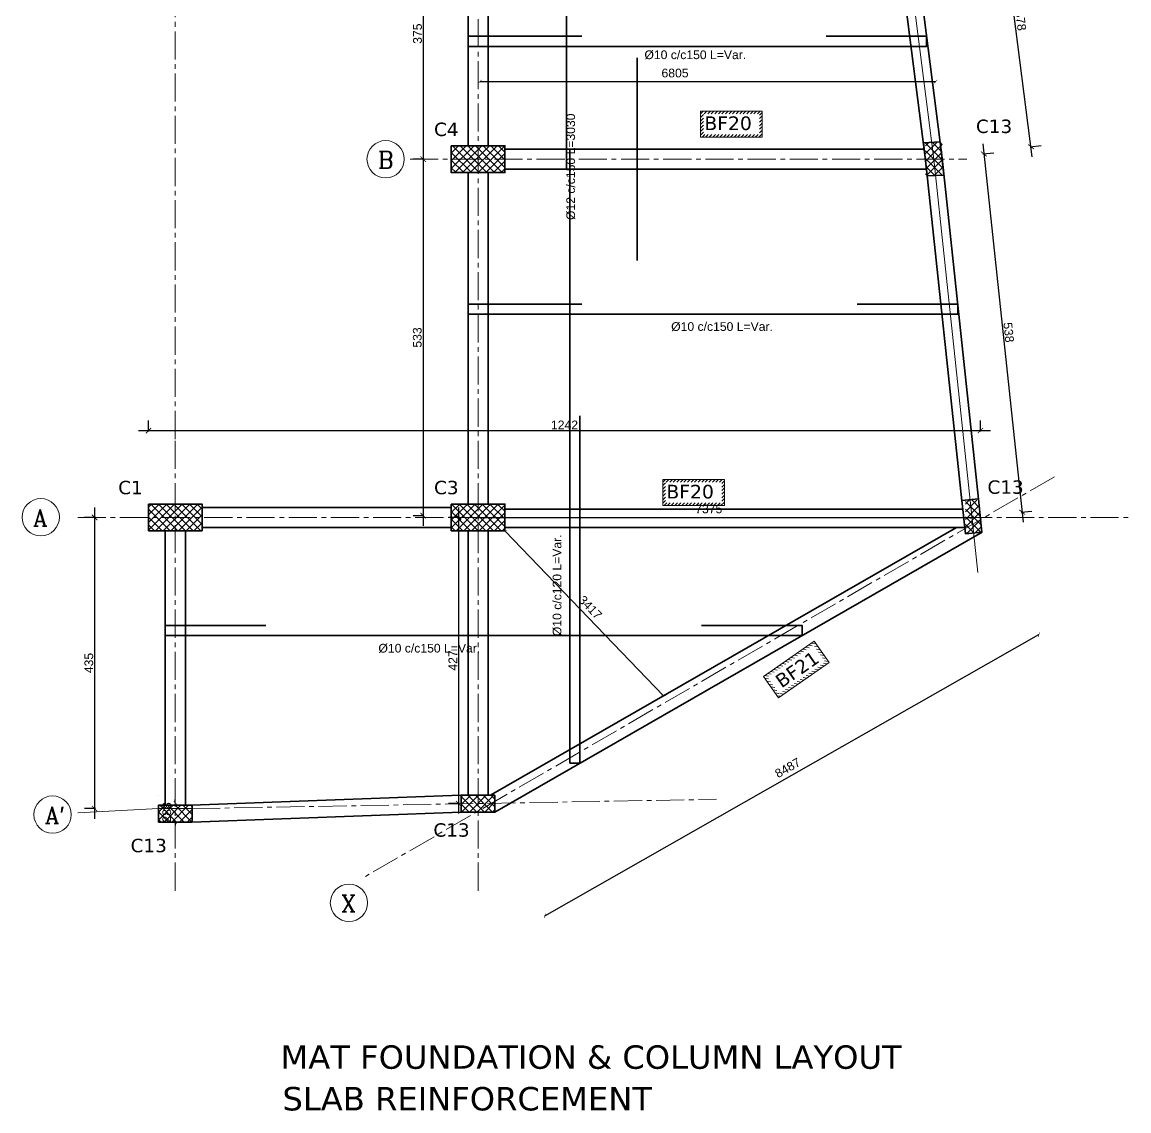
# Model space of a CAD drawing. Header units: inches. Extents: x -26151 to 62940, y -10194 to 246332.
# Drawn here: x -18287 to -16635, y 114649 to 116275 of the extents above; entities that cross this region are included whole.
import ezdxf

# ---------------------------------------------------------------- set-up
doc = ezdxf.new("R2010")
doc.units = ezdxf.units.IN
doc.header["$LTSCALE"] = 0.7
doc.header["$MEASUREMENT"] = 0
doc.linetypes.add('ACAD_ISO10W100', pattern=[18, 12, -3, 0, -3])
doc.linetypes.add('CENTER2', pattern=[1.125, 0.75, -0.125, 0.125, -0.125])
doc.layers.get('0').update_dxf_attribs({"lineweight": 13})
doc.layers.get('Defpoints').update_dxf_attribs({"lineweight": 5})
for name, color, linetype, lineweight in [('axis', 254, 'ACAD_ISO10W100', 9), ('BEAM', 5, 'Continuous', 0), ('COLUMN', 4, 'Continuous', 20), ('hach', 9, 'Continuous', 9), ('hach 1', 254, 'Continuous', 9), ('hatch', 9, 'Continuous', 9), ('TEXT', 3, 'Continuous', 25)]:
    doc.layers.add(name, color=color, linetype=linetype, lineweight=lineweight)
doc.layers.add('CONC', color=3, linetype='Continuous')
doc.styles.add('GENERATED_STYLE_4', font='verdanai.ttf')
doc.styles.add('romanc', font='verdana.ttf', dxfattribs={"height": 250})
doc.styles.get("Standard").update_dxf_attribs({"font": 'arial.ttf', "height": 13})
doc.dimstyles.get("Standard").update_dxf_attribs({"dimtxt": 13, "dimasz": 5, "dimexe": 0.18, "dimexo": 0.0625, "dimgap": 6, "dimtad": 1, "dimdec": 0, "dimlfac": 10, "dimzin": 0, "dimdsep": 46, "dimtxsty": 'Standard', "dimblk": 'ARCHTICK', "dimcen": 0.09, "dimse1": 1, "dimse2": 1, "dimclrd": 1, "dimclre": 7, "dimclrt": 3, "dimadec": 0, "dimazin": 0, "dimtfac": 1, "dimtdec": 0, "dimtix": 1, "dimtofl": 0, "dimtmove": 0, "dimatfit": 3, "dimldrblk": 'ARCHTICK', "dimfxl": 0, "dimtolj": 1, "dimtzin": 0, "dimarcsym": 0})
doc.dimstyles.new('STANDARD$0', dxfattribs={"dimscale": 0, "dimtxt": 50, "dimasz": 8, "dimexe": 15, "dimexo": 0.0625, "dimgap": 2, "dimtad": 1, "dimdec": 0, "dimzin": 0, "dimdsep": 46, "dimtxsty": 'Standard', "dimblk1": 'ARCHTICK', "dimblk2": 'ARCHTICK', "dimsah": 1, "dimcen": 0.09, "dimdle": 15, "dimclrd": 3, "dimclre": 3, "dimclrt": 3, "dimazin": 0, "dimtfac": 1, "dimtdec": 0, "dimtofl": 0, "dimtmove": 1, "dimatfit": 3, "dimldrblk": 'ARCHTICK', "dimfxl": 0, "dimtolj": 1, "dimtzin": 0, "dimarcsym": 0})

# ---------------------------------------------------------------- blocks, each defined once
blk = doc.blocks.new('_ArchTick')
at = {"color": 0, "linetype": 'ByBlock', "lineweight": 0, "const_width": 0.15}
blk.add_lwpolyline([(-0.5, -0.5), (0.5, 0.5)], dxfattribs=at)
blk = doc.blocks.new('*D1321')
at = {"layer": 'Defpoints', "color": 0, "linetype": 'ByBlock', "lineweight": 15, "transparency": 16777216}
for p in [(-17603.7, 116186.2), (-16923.2, 116186.2), (-16923.2, 116186.2)]:
    blk.add_point(p, dxfattribs=at)
at = {"layer": 'hach', "color": 1, "linetype": 'ByBlock', "lineweight": -2, "transparency": 16777216}
blk.add_line((-17603.7, 116186.2), (-16923.2, 116186.2), dxfattribs=at)
at = {"layer": 'hach', "color": 1, "linetype": 'ByBlock', "lineweight": -2, "transparency": 16777216, "xscale": 5, "yscale": 5, "zscale": 5, "rotation": 180}
blk.add_blockref('_ArchTick', (-17603.7, 116186.2), dxfattribs=at)
at = {"layer": 'hach', "color": 1, "linetype": 'ByBlock', "lineweight": -2, "transparency": 16777216, "xscale": 5, "yscale": 5, "zscale": 5}
blk.add_blockref('_ArchTick', (-16923.2, 116186.2), dxfattribs=at)
at = {"layer": 'hach', "color": 3, "linetype": 'ByBlock', "transparency": 16777216, "insert": (-17312.4, 116198.8), "char_height": 13, "attachment_point": 5}
blk.add_mtext('\\A1;6805', dxfattribs=at)
blk = doc.blocks.new('*D1329')
at = {"layer": 'Defpoints', "color": 0, "linetype": 'ByBlock', "transparency": 16777216}
for p in [(-17566.4, 115515.2), (-17329.7, 115268.7), (-17329.7, 115268.7)]:
    blk.add_point(p, dxfattribs=at)
at = {"layer": 'hach', "color": 1, "linetype": 'ByBlock', "lineweight": -2, "transparency": 16777216}
blk.add_line((-17566.4, 115515.2), (-17329.7, 115268.7), dxfattribs=at)
at = {"layer": 'hach', "color": 1, "linetype": 'ByBlock', "lineweight": -2, "transparency": 16777216, "xscale": 5, "yscale": 5, "zscale": 5}
for p, rotation in [((-17566.4, 115515.2), 133.8508798800127), ((-17329.7, 115268.7), 313.8508798800127)]:
    blk.add_blockref('_ArchTick', p, dxfattribs=dict(at, rotation=rotation))
at = {"layer": 'hach', "color": 3, "linetype": 'ByBlock', "transparency": 16777216, "insert": (-17438.9, 115400.7), "char_height": 13, "attachment_point": 5, "rotation": 313.8509}
blk.add_mtext('\\A1;3417', dxfattribs=at)
blk = doc.blocks.new('*D1322')
at = {"layer": 'Defpoints', "color": 0, "linetype": 'ByBlock', "transparency": 16777216}
for p in [(-16868.9, 115535.2), (-16769.2, 115360.1), (-17606.4, 115115.2)]:
    blk.add_point(p, dxfattribs=at)
at = {"layer": 'hach', "color": 1, "linetype": 'ByBlock', "lineweight": -2, "transparency": 16777216}
blk.add_line((-17506.7, 114940.1), (-16769.2, 115360.1), dxfattribs=at)
at = {"layer": 'hach', "color": 1, "linetype": 'ByBlock', "lineweight": -2, "transparency": 16777216, "xscale": 5, "yscale": 5, "zscale": 5}
for p, rotation in [((-16769.2, 115360.1), 29.66114620198945), ((-17506.7, 114940.1), 209.6611462019895)]:
    blk.add_blockref('_ArchTick', p, dxfattribs=dict(at, rotation=rotation))
at = {"layer": 'hach', "color": 3, "linetype": 'ByBlock', "transparency": 16777216, "insert": (-17144.2, 115161.1), "char_height": 13, "attachment_point": 5, "rotation": 29.6611}
blk.add_mtext('\\A1;8487', dxfattribs=at)
blk = doc.blocks.new('*D1331')
at = {"layer": 'Defpoints', "color": 0, "linetype": 'ByBlock', "transparency": 16777216}
for p in [(-17606.4, 115535.2), (-16868.9, 115535.2), (-16868.9, 115535.2)]:
    blk.add_point(p, dxfattribs=at)
at = {"layer": 'hach', "color": 1, "linetype": 'ByBlock', "lineweight": -2, "transparency": 16777216}
blk.add_line((-17606.4, 115535.2), (-16868.9, 115535.2), dxfattribs=at)
at = {"layer": 'hach', "color": 1, "linetype": 'ByBlock', "lineweight": -2, "transparency": 16777216, "xscale": 5, "yscale": 5, "zscale": 5, "rotation": 180}
blk.add_blockref('_ArchTick', (-17606.4, 115535.2), dxfattribs=at)
at = {"layer": 'hach', "color": 1, "linetype": 'ByBlock', "lineweight": -2, "transparency": 16777216, "xscale": 5, "yscale": 5, "zscale": 5}
blk.add_blockref('_ArchTick', (-16868.9, 115535.2), dxfattribs=at)
at = {"layer": 'hach', "color": 3, "linetype": 'ByBlock', "transparency": 16777216, "insert": (-17262, 115547.8), "char_height": 13, "attachment_point": 5}
blk.add_mtext('\\A1;7375', dxfattribs=at)
blk = doc.blocks.new('*D1334')
at = {"layer": 'Defpoints', "color": 0, "linetype": 'ByBlock', "transparency": 16777216}
for p in [(-18058.4, 115109), (-18058.4, 115080.2), (-18058.4, 115080.2)]:
    blk.add_point(p, dxfattribs=at)
at = {"layer": 'hach', "color": 1, "linetype": 'ByBlock', "lineweight": -2, "transparency": 16777216}
for p, q in [((-18058.4, 115109), (-18058.4, 115114)), ((-18058.4, 115080.2), (-18058.4, 115075.2))]:
    blk.add_line(p, q, dxfattribs=at)
at = {"layer": 'hach', "color": 1, "linetype": 'ByBlock', "lineweight": -2, "transparency": 16777216, "xscale": 5, "yscale": 5, "zscale": 5}
for p, rotation in [((-18058.4, 115109), 270), ((-18058.4, 115080.2), 90)]:
    blk.add_blockref('_ArchTick', p, dxfattribs=dict(at, rotation=rotation))
at = {"layer": 'hach', "color": 3, "linetype": 'ByBlock', "transparency": 16777216, "insert": (-18071.1, 115094.6), "char_height": 13, "attachment_point": 5, "rotation": 90}
blk.add_mtext('\\A1;288', dxfattribs=at)
blk = doc.blocks.new('*D1303')
at = {"layer": 'Defpoints', "color": 0, "linetype": 'ByBlock', "transparency": 16777216}
for p in [(-17606.4, 116445.2), (-17688.2, 116070.2), (-17606.4, 116070.2)]:
    blk.add_point(p, dxfattribs=at)
at = {"layer": 'hach', "color": 3, "lineweight": -2, "transparency": 16777216}
for p, q in [((-17688.2, 116460.2), (-17688.2, 116055.2)), ((-17687, 116445.2), (-17703.2, 116445.2)), ((-17687, 116070.2), (-17703.2, 116070.2))]:
    blk.add_line(p, q, dxfattribs=at)
at = {"layer": 'hach', "color": 3, "linetype": 'ByBlock', "lineweight": -2, "transparency": 16777216, "xscale": 8, "yscale": 8, "zscale": 8}
for p, rotation in [((-17688.2, 116445.2), 90), ((-17688.2, 116070.2), 270)]:
    blk.add_blockref('_ArchTick', p, dxfattribs=dict(at, rotation=rotation))
at = {"layer": 'hach', "color": 3, "linetype": 'ByBlock', "transparency": 16777216, "insert": (-17696.8, 116257.7), "char_height": 13, "attachment_point": 5, "rotation": 90}
blk.add_mtext('\\A1;375', dxfattribs=at)
blk = doc.blocks.new('*D1304')
at = {"layer": 'Defpoints', "color": 0, "linetype": 'ByBlock', "transparency": 16777216}
for p in [(-17606.4, 116070.2), (-17688.4, 115537.7), (-17603.9, 115537.7)]:
    blk.add_point(p, dxfattribs=at)
at = {"layer": 'hach', "color": 3, "lineweight": -2, "transparency": 16777216}
for p, q in [((-17688.4, 116085.2), (-17688.4, 115522.7)), ((-17687.2, 116070.2), (-17703.4, 116070.2)), ((-17687.2, 115537.7), (-17703.4, 115537.7))]:
    blk.add_line(p, q, dxfattribs=at)
at = {"layer": 'hach', "color": 3, "linetype": 'ByBlock', "lineweight": -2, "transparency": 16777216, "xscale": 8, "yscale": 8, "zscale": 8}
for p, rotation in [((-17688.4, 116070.2), 90), ((-17688.4, 115537.7), 270)]:
    blk.add_blockref('_ArchTick', p, dxfattribs=dict(at, rotation=rotation))
at = {"layer": 'hach', "color": 3, "linetype": 'ByBlock', "transparency": 16777216, "insert": (-17697.1, 115803.9), "char_height": 13, "attachment_point": 5, "rotation": 90}
blk.add_mtext('\\A1;533', dxfattribs=at)
blk = doc.blocks.new('*D1328')
at = {"layer": 'Defpoints', "color": 0, "linetype": 'ByBlock', "transparency": 16777216}
for p in [(-18058.4, 115535.2), (-18178.9, 115100.2), (-18058.4, 115100.2)]:
    blk.add_point(p, dxfattribs=at)
at = {"layer": 'hach', "color": 3, "lineweight": -2, "transparency": 16777216}
for p, q in [((-18178.9, 115550.2), (-18178.9, 115085.2)), ((-18177.6, 115535.2), (-18193.9, 115535.2)), ((-18177.6, 115100.2), (-18193.9, 115100.2))]:
    blk.add_line(p, q, dxfattribs=at)
at = {"layer": 'hach', "color": 3, "linetype": 'ByBlock', "lineweight": -2, "transparency": 16777216, "xscale": 8, "yscale": 8, "zscale": 8}
for p, rotation in [((-18178.9, 115535.2), 90), ((-18178.9, 115100.2), 270)]:
    blk.add_blockref('_ArchTick', p, dxfattribs=dict(at, rotation=rotation))
at = {"layer": 'hach', "color": 3, "linetype": 'ByBlock', "transparency": 16777216, "insert": (-18187.5, 115317.7), "char_height": 13, "attachment_point": 5, "rotation": 90}
blk.add_mtext('\\A1;435', dxfattribs=at)
blk = doc.blocks.new('*D1307')
at = {"layer": 'Defpoints', "color": 0, "transparency": 16777216}
for p in [(-17622.2, 116214.6), (-17003.7, 116214.6, -38935.3), (-17003.7, 116212.9)]:
    blk.add_point(p, dxfattribs=at)
at = {"layer": 'TEXT', "color": 3, "transparency": 16777216, "insert": (-17282.1, 116225.9), "char_height": 13, "attachment_point": 5}
blk.add_mtext('\\A1;%%C10 c/c150 L=Var.', dxfattribs=at)
blk = doc.blocks.new('*D1308')
at = {"layer": 'Defpoints', "color": 0, "transparency": 16777216}
for p in [(-17582.4, 115808.7), (-16963.8, 115808.7, -38935.3), (-16963.8, 115807)]:
    blk.add_point(p, dxfattribs=at)
at = {"layer": 'TEXT', "color": 3, "transparency": 16777216, "insert": (-17242.2, 115820), "char_height": 13, "attachment_point": 5}
blk.add_mtext('\\A1;%%C10 c/c150 L=Var.', dxfattribs=at)
blk = doc.blocks.new('*D1309')
at = {"layer": 'Defpoints', "color": 0, "transparency": 16777216}
for p in [(-18019.4, 115328.3), (-17400.8, 115328.3, -38935.3), (-17400.8, 115326.6)]:
    blk.add_point(p, dxfattribs=at)
at = {"layer": 'TEXT', "color": 3, "transparency": 16777216, "insert": (-17679.2, 115339.6), "char_height": 13, "attachment_point": 5}
blk.add_mtext('\\A1;%%C10 c/c150 L=Var.', dxfattribs=at)
blk = doc.blocks.new('*D1312')
at = {"layer": 'Defpoints', "color": 0, "transparency": 16777216}
for p in [(-17473.6, 115774), (-17475.3, 115155.4), (-17473.6, 115155.4, -38935.3)]:
    blk.add_point(p, dxfattribs=at)
at = {"layer": 'TEXT', "color": 3, "transparency": 16777216, "insert": (-17488.3, 115433.8), "char_height": 13, "attachment_point": 5, "rotation": 90}
blk.add_mtext('\\A1;%%C10 c/c120 L=Var.', dxfattribs=at)
blk = doc.blocks.new('*D1317')
at = {"layer": 'Defpoints', "color": 0, "transparency": 16777216}
for p in [(-17372.6, 116903.5, -19467.6), (-17370.9, 116903.5), (-17372.6, 115943.4, -40395.4)]:
    blk.add_point(p, dxfattribs=at)
at = {"layer": 'TEXT', "color": 3, "transparency": 16777216, "insert": (-17383.9, 116409.6), "char_height": 13, "attachment_point": 5, "rotation": 90}
blk.add_mtext('\\A1;%%C12 c/c150 L=3030', dxfattribs=at)
blk = doc.blocks.new('*D1318')
at = {"layer": 'Defpoints', "color": 0, "transparency": 16777216}
for p in [(-17456.6, 116552.7, -19467.6), (-17454.9, 116552.7), (-17456.6, 115592.7, -40395.4)]:
    blk.add_point(p, dxfattribs=at)
at = {"layer": 'TEXT', "color": 3, "transparency": 16777216, "insert": (-17467.9, 116058.9), "char_height": 13, "attachment_point": 5, "rotation": 90}
blk.add_mtext('\\A1;%%C12 c/c150 L=3030', dxfattribs=at)
blk = doc.blocks.new('*D1374')
at = {"layer": 'Defpoints', "color": 0, "linetype": 'ByBlock', "lineweight": 15, "transparency": 16777216}
for p in [(-16925.9, 116070.2), (-16794.4, 115543.1), (-16868.9, 115535.2)]:
    blk.add_point(p, dxfattribs=at)
at = {"layer": 'hach', "color": 3, "lineweight": -2, "transparency": 16777216}
for p, q in [((-16853, 116093), (-16792.8, 115528.2)), ((-16852.7, 116078), (-16836.5, 116079.7)), ((-16795.7, 115543), (-16779.5, 115544.7))]:
    blk.add_line(p, q, dxfattribs=at)
at = {"layer": 'hach', "color": 3, "linetype": 'ByBlock', "lineweight": -2, "transparency": 16777216, "xscale": 8, "yscale": 8, "zscale": 8}
for p, rotation in [((-16851.4, 116078.1), 96.0814687200723), ((-16794.4, 115543.1), 276.0814687200723)]:
    blk.add_blockref('_ArchTick', p, dxfattribs=dict(at, rotation=rotation))
at = {"layer": 'hach', "color": 3, "linetype": 'ByBlock', "lineweight": 15, "transparency": 16777216, "insert": (-16814.3, 115811.5), "char_height": 13, "attachment_point": 5, "rotation": 276.0815}
blk.add_mtext('\\A1;538', dxfattribs=at)
blk = doc.blocks.new('*D1375')
at = {"layer": 'Defpoints', "color": 0, "linetype": 'ByBlock', "lineweight": 15, "transparency": 16777216}
for p in [(-16828.9, 116463.8), (-16973.9, 116445.2), (-16925.9, 116070.2)]:
    blk.add_point(p, dxfattribs=at)
at = {"layer": 'hach', "color": 3, "lineweight": -2, "transparency": 16777216}
for p, q in [((-16779, 116073.9), (-16830.8, 116478.6)), ((-16830.1, 116463.6), (-16814, 116465.7)), ((-16782.1, 116088.6), (-16766, 116090.7))]:
    blk.add_line(p, q, dxfattribs=at)
at = {"layer": 'hach', "color": 3, "linetype": 'ByBlock', "lineweight": -2, "transparency": 16777216, "xscale": 8, "yscale": 8, "zscale": 8}
for p, rotation in [((-16828.9, 116463.8), 97.29419630854227), ((-16780.9, 116088.8), 277.2941963085423)]:
    blk.add_blockref('_ArchTick', p, dxfattribs=dict(at, rotation=rotation))
at = {"layer": 'hach', "color": 3, "linetype": 'ByBlock', "lineweight": 15, "transparency": 16777216, "insert": (-16796.3, 116277.3), "char_height": 13, "attachment_point": 5, "rotation": 277.2942}
blk.add_mtext('\\A1;378', dxfattribs=at)
blk = doc.blocks.new('*D1696')
at = {"layer": 'Defpoints', "color": 0, "linetype": 'ByBlock', "lineweight": 30, "transparency": 16777216}
for p in [(-16856.4, 115664.8), (-18098.4, 115535.2), (-16856.4, 115535.2)]:
    blk.add_point(p, dxfattribs=at)
at = {"layer": 'hach', "color": 3, "lineweight": -2, "transparency": 16777216}
for p, q in [((-18098.4, 115663.6), (-18098.4, 115679.8)), ((-16856.4, 115663.6), (-16856.4, 115679.8)), ((-18113.4, 115664.8), (-16841.4, 115664.8))]:
    blk.add_line(p, q, dxfattribs=at)
at = {"layer": 'hach', "color": 3, "linetype": 'ByBlock', "lineweight": -2, "transparency": 16777216, "xscale": 8, "yscale": 8, "zscale": 8, "rotation": 180}
blk.add_blockref('_ArchTick', (-18098.4, 115664.8), dxfattribs=at)
at = {"layer": 'hach', "color": 3, "linetype": 'ByBlock', "lineweight": -2, "transparency": 16777216, "xscale": 8, "yscale": 8, "zscale": 8}
blk.add_blockref('_ArchTick', (-16856.4, 115664.8), dxfattribs=at)
at = {"layer": 'hach', "color": 3, "linetype": 'ByBlock', "lineweight": 30, "transparency": 16777216, "insert": (-17477.4, 115673.3), "char_height": 13, "attachment_point": 5}
blk.add_mtext('\\A1;1242', dxfattribs=at)
blk = doc.blocks.new('*D1869')
at = {"layer": 'Defpoints', "color": 0, "transparency": 16777216}
for p in [(-17606.4, 115535.2), (-17635.6, 115107.8), (-17606.4, 115107.8)]:
    blk.add_point(p, dxfattribs=at)
at = {"layer": 'hach', "color": 3, "lineweight": -2, "transparency": 16777216}
for p, q in [((-17635.6, 115550.2), (-17635.6, 115092.8)), ((-17634.3, 115535.2), (-17650.6, 115535.2)), ((-17634.3, 115107.8), (-17650.6, 115107.8))]:
    blk.add_line(p, q, dxfattribs=at)
at = {"layer": 'hach', "color": 3, "lineweight": -2, "transparency": 16777216, "xscale": 8, "yscale": 8, "zscale": 8}
for p, rotation in [((-17635.6, 115535.2), 90), ((-17635.6, 115107.8), 270)]:
    blk.add_blockref('_ArchTick', p, dxfattribs=dict(at, rotation=rotation))
at = {"layer": 'hach', "color": 3, "transparency": 16777216, "insert": (-17644.1, 115321.5), "char_height": 13, "attachment_point": 5, "rotation": 90}
blk.add_mtext('\\A1;427', dxfattribs=at)

msp = doc.modelspace()

# ---------------------------------------------------------------- hatches: boundary and pattern name
at = {"layer": 'hach 1', "linetype": 'ByBlock'}
h = msp.add_hatch(dxfattribs=at)
h.set_pattern_fill('ANSI31', color=1, scale=30, style=0)
h.set_pattern_definition([(45, (-4816.6143, -3536.014), (-2.65165043, 2.65165043), [])])
h.paths.add_polyline_path([(-17182.07, 116142.15), (-17274.01, 116142.15), (-17274.01, 116103.15), (-17182.07, 116103.15)])
h.paths.add_polyline_path([(-17186.07, 116138.15), (-17186.07, 116107.15), (-17270.01, 116107.15), (-17270.01, 116138.15)], flags=16)
h = msp.add_hatch(dxfattribs=at)
h.set_pattern_fill('ANSI31', color=1, scale=30, style=0)
h.set_pattern_definition([(45, (-4873.2908, -4086.2914), (-2.65165043, 2.65165043), [])])
h.paths.add_polyline_path([(-17238.74, 115591.88), (-17330.69, 115591.88), (-17330.69, 115552.88), (-17238.74, 115552.88)])
h.paths.add_polyline_path([(-17242.74, 115587.88), (-17242.74, 115556.88), (-17326.69, 115556.88), (-17326.69, 115587.88)], flags=16)
h = msp.add_hatch(dxfattribs=at)
h.set_pattern_fill('ANSI31', color=1, scale=30, angle=394.88725, style=0)
h.set_pattern_definition([(349.887251, (-75390.8604, 220560.4637), (-0.6584467, -3.6917405), [])])
h.paths.add_polyline_path([(-17082.46, 115318.37), (-17157.88, 115265.78), (-17180.18, 115297.77), (-17104.76, 115350.36)])
h.paths.add_polyline_path([(-17088.02, 115319.36), (-17105.76, 115344.79), (-17174.61, 115296.78), (-17156.88, 115271.35)], flags=16)
at = {"layer": 'hatch', "ltscale": 0.5}
h = msp.add_hatch(dxfattribs=at)
h.set_pattern_fill('NET', color=1, scale=65, angle=45, style=0)
h.set_pattern_definition([(45, (-480166.626, -145943.528), (-5.7452426, 5.7452426), []), (135, (-480166.626, -145943.528), (-5.7452426, -5.7452426), [])])
h.paths.add_polyline_path([(-17646.43, 116090.18), (-17566.43, 116090.18), (-17566.43, 116050.18), (-17646.43, 116050.18)])
h = msp.add_hatch(dxfattribs=at)
h.set_pattern_fill('NET', color=1, scale=65, angle=135, style=0)
h.set_pattern_definition([(135, (242260.222, -346049.488), (-5.7452426, -5.7452426), []), (225, (242260.222, -346049.488), (5.7452426, -5.7452426), [])])
h.paths.add_polyline_path([(-16938.49, 116045.7), (-16938.49, 116095.7), (-16913.49, 116095.7), (-16913.49, 116045.7)])
h = msp.add_hatch(dxfattribs=at)
h.set_pattern_fill('NET', color=1, scale=65, angle=135, style=0)
h.set_pattern_definition([(135, (242319.719, -346584.489), (-5.7452426, -5.7452426), []), (225, (242319.719, -346584.489), (5.7452426, -5.7452426), [])])
h.paths.add_polyline_path([(-16878.99, 115510.7), (-16854.13, 115513.3), (-16859.09, 115560.7), (-16878.99, 115560.7), (-16878.99, 115510.7)])
h = msp.add_hatch(dxfattribs=at)
h.set_pattern_fill('NET', color=1, scale=65, angle=45, style=0)
h.set_pattern_definition([(45, (-481258.626, -144078.528), (-5.7452426, 5.7452426), []), (135, (-481258.626, -144078.528), (-5.7452426, -5.7452426), [])])
h.paths.add_polyline_path([(-18098.43, 115555.18), (-18018.43, 115555.18), (-18018.43, 115515.18), (-18098.43, 115515.18)])
h = msp.add_hatch(dxfattribs=at)
h.set_pattern_fill('NET', color=1, scale=65, angle=45, style=0)
h.set_pattern_definition([(45, (-481246.626, -144078.528), (-5.7452426, 5.7452426), []), (135, (-481246.626, -144078.528), (-5.7452426, -5.7452426), [])])
h.paths.add_polyline_path([(-17646.43, 115555.18), (-17566.43, 115555.18), (-17566.43, 115515.18), (-17646.43, 115515.18)])
h = msp.add_hatch(dxfattribs=at)
h.set_pattern_fill('NET', color=1, scale=65, angle=45, style=0)
h.set_pattern_definition([(45, (-479726.626, -144078.528), (-5.7452426, 5.7452426), []), (135, (-479726.626, -144078.528), (-5.7452426, -5.7452426), [])])
h.paths.add_polyline_path([(-17631.43, 115120.18), (-17581.43, 115120.18), (-17581.43, 115095.18), (-17631.43, 115095.18)])
h = msp.add_hatch(dxfattribs=at)
h.set_pattern_fill('NET', color=1, scale=65, angle=45, style=0)
h.set_pattern_definition([(45, (-480178.626, -144078.528), (-5.7452426, 5.7452426), []), (135, (-480178.626, -144078.528), (-5.7452426, -5.7452426), [])])
h.paths.add_polyline_path([(-18083.43, 115105.18), (-18033.43, 115105.18), (-18033.43, 115080.18), (-18083.43, 115080.18)])

# ---------------------------------------------------------------- linework, layer by layer
at = {"color": 1, "lineweight": 20}
for centre in [(-17744.38, 116070.18), (-18259.22, 115535.44), (-18241.7, 115091.33), (-17799.13, 114959.52)]:
    msp.add_ellipse(centre, major_axis=(-0.02, 27.86), ratio=1, start_param=4.7118466, end_param=10.9950319, dxfattribs=at)
at = {"layer": 'axis', "color": 1, "linetype": 'CENTER2', "ltscale": 80}
for p, q in [((-18058.43, 115652.14), (-18058.43, 118085.98)), ((-17606.43, 114977.56), (-17606.43, 118085.98)), ((-17708.02, 116070.18), (-16876.88, 116070.18)), ((-18058.43, 114977.56), (-18058.43, 115652.14)), ((-16745.92, 115595.97), (-17774.61, 114998.9)), ((-18204.09, 115535.18), (-16634.86, 115535.18)), ((-18033.43, 115100.18), (-17250.72, 115114.15))]:
    msp.add_line(p, q, dxfattribs=at)
at = {"layer": 'BEAM', "color": 1, "linetype": 'Continuous', "lineweight": 30}
for p, q in [((-17621.43, 116090.18), (-17621.43, 116425.18)), ((-17591.43, 116090.18), (-17591.43, 116425.18)), ((-17566.43, 116085.18), (-16940.46, 116085.18)), ((-17566.43, 116055.18), (-16936.91, 116055.18)), ((-17621.43, 115555.18), (-17621.43, 116050.18)), ((-17591.43, 115555.18), (-17591.43, 116050.18)), ((-18018.43, 115550.18), (-17646.43, 115550.18)), ((-17566.43, 115547.68), (-16882.84, 115547.68)), ((-18073.43, 115515.18), (-18073.43, 115105.18)), ((-18043.43, 115515.18), (-18043.43, 115105.18)), ((-18018.43, 115520.18), (-17646.43, 115520.18)), ((-17621.43, 115515.18), (-17621.43, 115120.18)), ((-17591.43, 115515.18), (-17591.43, 115120.18)), ((-17566.43, 115520.18), (-16879.98, 115520.18))]:
    msp.add_line(p, q, dxfattribs=at)
at = {"layer": 'COLUMN', "color": 1}
for p, q in [((-18083.51, 115120.18), (-18083.43, 115120.18)), ((-18083.51, 115095.18), (-18083.43, 115095.18))]:
    msp.add_line(p, q, dxfattribs=at)
at = {"layer": 'COLUMN', "color": 1, "lineweight": 30}
for p, q in [((-18034.37, 115105.17), (-17632.37, 115120.17)), ((-18033.43, 115080.18), (-17631.43, 115095.18))]:
    msp.add_line(p, q, dxfattribs=at)
for points in [[(-17646.43, 116090.18), (-17566.43, 116090.18), (-17566.43, 116050.18), (-17646.43, 116050.18)], [(-18098.43, 115555.18), (-18018.43, 115555.18), (-18018.43, 115515.18), (-18098.43, 115515.18)], [(-17646.43, 115555.18), (-17566.43, 115555.18), (-17566.43, 115515.18), (-17646.43, 115515.18)]]:
    msp.add_lwpolyline(points, close=True, dxfattribs=at)
at = {"layer": 'COLUMN', "color": 1}
msp.add_lwpolyline([(-17631.43, 115120.18), (-17581.43, 115120.18), (-17581.43, 115095.18), (-17631.43, 115095.18)], close=True, dxfattribs=at)
at = {"layer": 'CONC', "color": 1, "lineweight": 30}
for points in [[(-16935.92, 116045.25), (-16941.68, 116094.77), (-16916.64, 116096.04), (-16910.95, 116046.51)], [(-16878.99, 115510.7), (-16884.19, 115560.43), (-16859.33, 115563.03), (-16854.13, 115513.3)], [(-17631.43, 115120.18), (-17581.43, 115120.18), (-17581.43, 115095.18), (-17631.43, 115095.18)], [(-18083.43, 115105.18), (-18033.43, 115105.18), (-18033.43, 115080.18), (-18083.43, 115080.18)]]:
    msp.add_lwpolyline(points, close=True, dxfattribs=at)
at = {"layer": 'hach', "color": 1, "linetype": 'ByBlock', "lineweight": 30}
for p, q in [((-17474.57, 116055.18), (-17474.57, 117235.18)), ((-17368.86, 116221.68), (-17368.86, 115918.68))]:
    msp.add_line(p, q, dxfattribs=at)
at = {"layer": 'hach', "color": 1, "linetype": 'ByBlock'}
for p, q in [((-17621.43, 116253.71), (-17621.43, 116238.71)), ((-16936.82, 116253.71), (-16936.82, 116238.71)), ((-17368.86, 116070.18), (-17368.86, 116221.68)), ((-17621.43, 115853.71), (-17621.43, 115838.71)), ((-16890.3, 115853.71), (-16890.3, 115838.71)), ((-17454.27, 115535.18), (-17454.27, 115686.68)), ((-18073.43, 115373.83), (-18073.43, 115358.83)), ((-17122.83, 115358.83), (-18073.43, 115358.83)), ((-17122.83, 115373.83), (-17122.83, 115358.83)), ((-17454.27, 115168.29), (-17469.27, 115168.29)), ((-17500.05, 115141.97), (-17500.05, 115141.97)), ((-18083.43, 115100.18), (-18033.43, 115100.18))]:
    msp.add_line(p, q, dxfattribs=at)
for points in [[(-17321.87, 118085.98), (-17293.93, 117970.07), (-17214.67, 117595.18), (-17016.93, 116820.18), (-16973.93, 116445.18), (-16925.93, 116070.18), (-16860.14, 115452.67)], [(-18204.09, 115094.1), (-18083.43, 115100.18)]]:
    msp.add_lwpolyline(points, dxfattribs=at)
at = {"layer": 'hach', "color": 1, "linetype": 'ByBlock', "lineweight": 30}
for points in [[(-17313.12, 117996.33), (-17306.13, 117967.32), (-17226.85, 117592.34), (-17029.26, 116817.92), (-16986.34, 116443.68), (-16938.35, 116068.73), (-16884.12, 115559.7)], [(-17288.27, 117999.91), (-17281.74, 117972.83), (-17202.49, 117598.02), (-17004.61, 116822.45), (-16961.52, 116446.69), (-16913.52, 116071.64), (-16859.26, 115562.35)], [(-17451.43, 116253.71), (-17621.43, 116253.71), (-17621.43, 116238.71), (-16936.82, 116238.71), (-16936.82, 116253.71), (-17086.82, 116253.71)], [(-17454.27, 115686.68), (-17454.27, 115168.29), (-17469.27, 115168.29), (-17469.27, 116085.18)], [(-17451.43, 115853.71), (-17621.43, 115853.71), (-17621.43, 115838.71), (-16890.3, 115838.71), (-16890.3, 115853.71), (-17040.3, 115853.71)], [(-17588.11, 115120.18), (-16892.32, 115520.18)], [(-17581.43, 115095.18), (-16854.04, 115513.36)], [(-17923.43, 115373.83), (-18073.43, 115373.83), (-18073.43, 115358.83), (-17122.83, 115358.83), (-17122.83, 115373.83), (-17272.83, 115373.83)]]:
    msp.add_lwpolyline(points, dxfattribs=at)
at = {"layer": 'hach', "color": 1, "linetype": 'ByBlock', "lineweight": 9}
msp.add_lwpolyline([(-17469.27, 116085.18), (-17469.27, 115168.29), (-17454.27, 115168.29), (-17454.27, 115318.29)], dxfattribs=at)
at = {"layer": 'hach 1', "color": 1, "linetype": 'ByBlock'}
for points in [[(-17274.12, 116142.1), (-17182.17, 116142.1), (-17182.17, 116103.1), (-17274.12, 116103.1)], [(-17330.66, 115591.94), (-17238.71, 115591.94), (-17238.71, 115552.94), (-17330.66, 115552.94)], [(-17157.88, 115265.78), (-17082.46, 115318.37), (-17104.76, 115350.36), (-17180.18, 115297.77)]]:
    msp.add_lwpolyline(points, close=True, dxfattribs=at)

# ---------------------------------------------------------------- texts
at = {"layer": 'COLUMN', "color": 1, "style": 'romanc'}
for s, p in [('C4', (-17672.16, 116104.8)), ('C13', (-16863.12, 116109.31)), ('C1', (-18143.65, 115569.8)), ('C3', (-17672.16, 115569.8)), ('C13', (-16845.97, 115570.46)), ('C13', (-17673.13, 115058.31)), ('C13', (-18125.13, 115035.14))]:
    msp.add_text(s, height=20, dxfattribs=at).set_placement(p)
at = {"layer": 'TEXT', "color": 1, "style": 'romanc'}
for s, height, p in [('BF20', 20.4, (-17268.63, 116113.72)), ('BF20', 20.4, (-17325.31, 115563.44)), ('MAT FOUNDATION & COLUMN LAYOUT ', 35, (-17901.33, 114711.66)), ('SLAB REINFORCEMENT  ', 35, (-17898.47, 114649.47))]:
    msp.add_text(s, height=height, dxfattribs=at).set_placement(p)
msp.add_text('BF21', height=20.4, rotation=34.88725, dxfattribs=at).set_placement((-17153.43, 115279.52))
at = {"layer": 'TEXT', "color": 1, "char_height": 25, "attachment_point": 1, "style": 'GENERATED_STYLE_4'}
for s, insert in [('{\\Fromanc|c0;B}', (-17755.84, 116081.69)), ('{\\Fromanc|c0;A}', (-18270.68, 115546.95)), ("{\\Fromanc|c0;A'}", (-18253.16, 115102.84)), ('{\\Fromanc|c0;X}', (-17810.58, 114971.03))]:
    msp.add_mtext(s, dxfattribs=dict(at, insert=insert))

# ---------------------------------------------------------------- dimensions: what is measured, and where the dimension line sits
at = {"layer": 'hach', "color": 3, "linetype": 'ByBlock', "lineweight": 15}
for p2, distance, picture, middle in [((-16973.93, 116445.18), -146.24, '*D1375', (-16796.3, 116277.35)), ((-16868.93, 115535.18), 74.94, '*D1374', (-16814.32, 115811.54))]:
    dim = msp.add_aligned_dim(p1=(-16925.93, 116070.18), p2=p2, distance=distance, dimstyle='STANDARD$0', override={"dimscale": 1, "dimfxl": 1.25}, dxfattribs=at)
    dim.commit()
    dim.dimension.update_dxf_attribs({"geometry": picture, "text_midpoint": middle})
at = {"layer": 'hach', "color": 1, "linetype": 'ByBlock'}
dim = msp.add_aligned_dim(p1=(-17606.43, 116445.18), p2=(-17606.43, 116070.18), distance=-81.77, dimstyle='STANDARD$0', override={"dimscale": 1, "dimfxl": 1.25}, dxfattribs=at)
dim.commit()
dim.dimension.update_dxf_attribs({"geometry": '*D1303', "text_midpoint": (-17696.85, 116257.68)})
for base, p1, p2, picture, middle in [((-16923.25, 116186.16), (-17603.75, 116186.16), (-16923.25, 116186.16), '*D1321', (-17312.42, 116186.16)), ((-16868.93, 115535.18), (-17606.43, 115535.18), (-16868.93, 115535.18), '*D1331', (-17262.04, 115535.18))]:
    dim = msp.add_linear_dim(base=base, p1=p1, p2=p2, dimstyle='Standard', dxfattribs=at)
    dim.commit()
    dim.dimension.update_dxf_attribs({"geometry": picture, "text_midpoint": middle, "dimtype": 160})
for base, p1, p2, picture, middle in [((-17688.41387759, 115537.68341582), (-17606.43419138, 116070.18341582), (-17603.93419138, 115537.68341582), '*D1304', (-17697.05576027, 115803.93341582)), ((-18178.87, 115100.18), (-18058.43, 115535.18), (-18058.43, 115100.18), '*D1328', (-18187.51, 115317.68))]:
    dim = msp.add_linear_dim(base=base, p1=p1, p2=p2, angle=90, dimstyle='STANDARD$0', override={"dimscale": 1, "dimfxl": 1.25}, dxfattribs=at)
    dim.commit()
    dim.dimension.update_dxf_attribs({"geometry": picture, "text_midpoint": middle})
at = {"layer": 'hach', "color": 1, "linetype": 'ByBlock', "lineweight": 30}
dim = msp.add_linear_dim(base=(-16856.42, 115664.82), p1=(-18098.43, 115535.18), p2=(-16856.42, 115535.18), dimstyle='STANDARD$0', override={"dimscale": 1, "dimfxl": 1.25}, dxfattribs=at)
dim.commit()
dim.dimension.update_dxf_attribs({"geometry": '*D1696', "text_midpoint": (-17477.43, 115673.34)})
at = {"layer": 'hach', "color": 1}
dim = msp.add_linear_dim(base=(-17635.55, 115107.8), p1=(-17606.43, 115535.18), p2=(-17606.43, 115107.8), angle=90, dimstyle='STANDARD$0', override={"dimscale": 1, "dimfxl": 1.25}, dxfattribs=at)
dim.commit()
dim.dimension.update_dxf_attribs({"geometry": '*D1869', "text_midpoint": (-17644.08, 115321.49)})
at = {"layer": 'hach', "color": 1, "linetype": 'ByBlock'}
for p1, p2, distance, picture, middle in [((-17606.43, 115115.18), (-16868.93, 115535.18), -201.45, '*D1322', (-17144.25, 115161.11)), ((-17566.43, 115515.18), (-17329.69, 115268.75), 0, '*D1329', (-17438.94, 115400.72))]:
    dim = msp.add_aligned_dim(p1=p1, p2=p2, distance=distance, dimstyle='Standard', dxfattribs=at)
    dim.commit()
    dim.dimension.update_dxf_attribs({"geometry": picture, "text_midpoint": middle})
dim = msp.add_linear_dim(base=(-18058.43, 115080.18), p1=(-18058.43, 115109), p2=(-18058.43, 115080.18), angle=90, dimstyle='Standard', dxfattribs=at)
dim.commit()
dim.dimension.update_dxf_attribs({"geometry": '*D1334', "text_midpoint": (-18071.07, 115094.59)})
at = {"layer": 'TEXT', "color": 1}
for base, p1, p2, angle, text, picture, middle in [((-17370.92, 116903.46), (-17372.62, 115943.43, -40395.38), (-17372.62, 116903.46, -19467.64), 90, '%%C12 c/c150 L=3030', '*D1317', (-17370.92, 116409.63)), ((-17454.88, 116552.73), (-17456.58, 115592.7, -40395.38), (-17456.58, 116552.73, -19467.64), 90, '%%C12 c/c150 L=3030', '*D1318', (-17454.88, 116058.9)), ((-17475.27, 115155.39), (-17473.57, 115773.96), (-17473.57, 115155.39, -38935.27), 270, '%%C10 c/c120 L=Var.', '*D1312', (-17475.27, 115433.82))]:
    dim = msp.add_linear_dim(base=base, p1=p1, p2=p2, angle=angle, text=text, dimstyle='Standard', override={"dimsd1": 1, "dimsd2": 1, "dimfxl": 0.1, "dimfxlon": 1}, dxfattribs=at)
    dim.commit()
    dim.dimension.update_dxf_attribs({"geometry": picture, "text_midpoint": middle, "dimtype": 160})
for base, p1, p2, picture, middle in [((-17003.67, 116212.93, 7100.68), (-17622.24, 116214.63, 7100.68), (-17003.67, 116214.63, -31834.6), '*D1307', (-17282.1, 116212.93, 7100.68)), ((-16963.8, 115806.96, 7100.68), (-17582.38, 115808.66, 7100.68), (-16963.8, 115808.66, -31834.6), '*D1308', (-17242.24, 115806.96, 7100.68)), ((-17400.8, 115326.62, 7100.68), (-18019.38, 115328.32, 7100.68), (-17400.8, 115328.32, -31834.6), '*D1309', (-17679.24, 115326.62, 7100.68))]:
    dim = msp.add_linear_dim(base=base, p1=p1, p2=p2, text='%%C10 c/c150 L=Var.', dimstyle='Standard', override={"dimsd1": 1, "dimsd2": 1, "dimfxl": 0.1, "dimfxlon": 1}, dxfattribs=at)
    dim.commit()
    dim.dimension.update_dxf_attribs({"geometry": picture, "text_midpoint": middle, "dimtype": 160})

doc.saveas('drawing.dxf')
